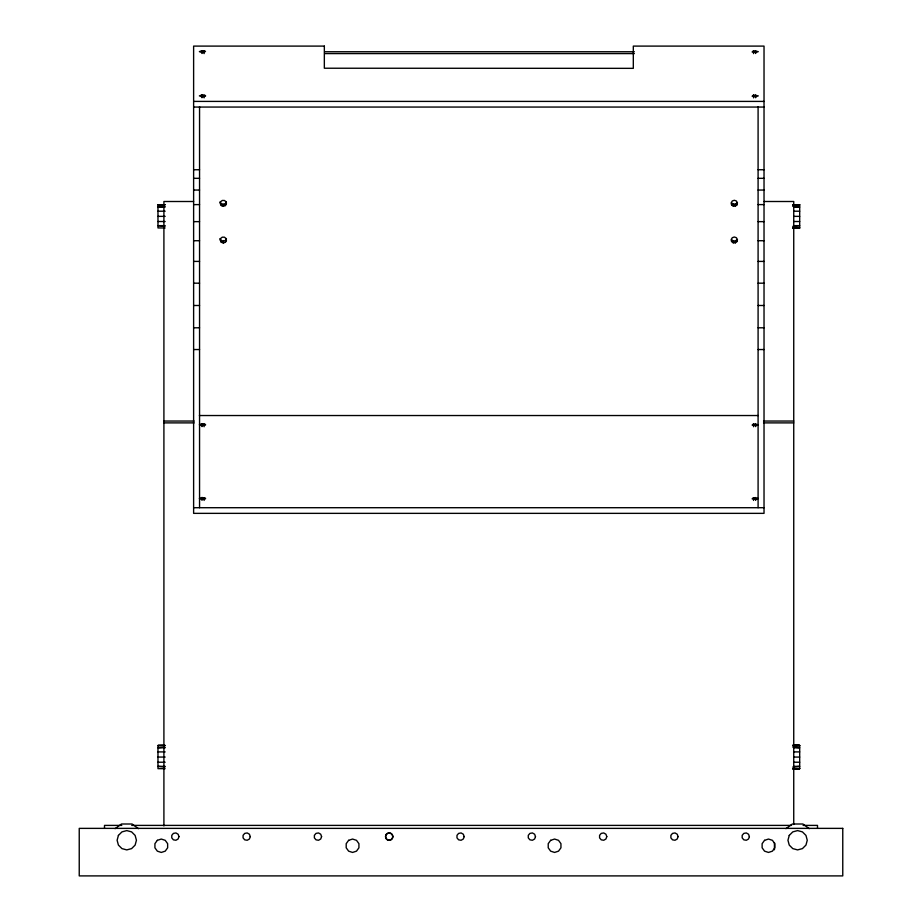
<?xml version="1.0" encoding="UTF-8"?>
<svg xmlns="http://www.w3.org/2000/svg" width="922" height="922" viewBox="0 0 922 922"><rect width="100%" height="100%" fill="white"/><g stroke="black" fill="none" stroke-linecap="round" stroke-linejoin="round"><path stroke-width="1.38" d="M220.231 203.797L220.6 201.78L222.248 200.466L224.403 200.466L226.051 201.78L226.432 203.797L225.348 205.571L223.331 206.274L221.303 205.571L220.231 201.953L221.303 205.571M220.231 240.515L220.6 238.498L222.248 237.185L224.403 237.185L226.051 238.498L226.432 240.515L225.348 242.29L223.331 242.993L221.303 242.29L220.231 238.671L221.303 242.29M737.047 204.776L737.427 202.759L736.344 200.984L734.327 200.281L732.298 200.984L731.227 202.759L731.595 204.776L733.244 206.09L735.399 206.09L737.047 204.776L737.047 202.932L735.399 204.246L733.244 204.246L731.595 202.932L731.595 204.776M737.047 241.495L737.427 239.478L736.344 237.703L734.327 237L732.298 237.703L731.227 239.478L731.595 241.495L733.244 242.809L735.399 242.809L737.047 241.495L737.047 239.651L735.399 240.965L733.244 240.965L731.595 239.651L731.595 241.495M225.348 205.571L226.432 201.953M225.348 242.29L226.432 238.671M115.089 828.659L121.497 824.003L132.053 824.003L138.461 828.659M785.924 828.659L792.321 824.003L802.878 824.003L809.286 828.659M753.551 50.779L752.156 51.966L755.671 52.589L758.264 51.632L753.551 50.779L753.551 53.614M753.551 95.035L752.156 96.211L755.671 96.833L758.264 95.876L753.551 95.035L753.551 97.859M753.551 423.901L752.156 425.077L755.671 425.71L758.264 424.742L753.551 423.901L753.551 426.725M753.551 497.638L752.156 498.825L755.671 499.447L758.264 498.491L753.551 497.638L753.551 500.462M221.303 203.727L223.331 204.43L225.348 203.727M221.303 240.446L223.331 241.149L225.348 240.446M201.987 50.664L199.383 51.632L201.987 52.589L204.108 52.473L205.491 51.298L201.987 50.664L201.987 53.488M201.987 94.908L199.383 95.876L201.987 96.833L205.491 96.211L205.491 95.542L201.987 94.908L201.987 97.744M201.987 423.786L199.383 424.742L201.987 425.71L205.491 425.077L205.491 424.408L201.987 423.786L201.987 426.609M201.987 497.523L199.383 498.491L201.987 499.447L205.491 498.825L205.491 498.157L201.987 497.523L201.987 500.346M164.9 206.344L157.973 207.07L165.165 207.07M792.747 226.374L799.685 225.648L793.923 225.648M164.9 747.051L157.973 747.777L165.165 747.777M792.747 767.081L799.685 766.355L793.923 766.355M792.897 228.057L799.685 227.941L799.685 204.776L792.897 204.661M792.897 768.764L799.685 768.648L799.685 745.483L792.897 745.368M792.805 228.034L799.685 227.941L792.747 227.907M792.805 768.741L799.685 768.648L792.747 768.602M792.747 204.811L799.685 204.776L792.805 204.684M792.747 745.518L799.685 745.483L792.805 745.391M165.107 204.742L157.973 204.776L157.973 227.941L165.107 227.976M793.969 227.976L799.685 227.941L792.689 227.918M165.107 745.449L157.973 745.483L157.973 768.648L165.107 768.683M793.969 768.671L799.685 768.648L792.689 768.625M792.689 204.799L799.685 204.776L793.969 204.742M792.689 745.506L799.685 745.483L793.969 745.449M324.694 51.747L634.394 51.747M324.694 53.591L634.394 53.591M193.62 101.408L764.027 101.408M193.62 107.056L764.027 107.056M193.62 169.74L199.555 169.74M758.091 169.74L764.027 169.74M193.62 178.326L199.555 178.326M758.091 178.326L764.027 178.326M193.62 190.047L199.555 190.047M758.091 190.047L764.027 190.047M193.62 201.503L163.909 201.503L163.909 825.939M764.027 201.503L793.738 201.503L793.738 824.499M193.62 204.603L199.555 204.603M221.96 204.534L225.049 204.477M732.598 204.477L736.92 204.477M758.091 204.603L764.027 204.603M732.056 204.684L736.378 204.684M732.829 204.903L735.917 204.834M793.923 207.07L799.685 207.07L792.747 206.344M157.973 211.207L165.165 211.207M793.923 211.207L799.685 211.207M157.973 216.359L165.165 216.359M793.923 216.359L799.685 216.359M157.973 221.511L165.165 221.511M793.923 221.511L799.685 221.511M193.62 221.637L199.555 221.637M758.091 221.637L764.027 221.637M165.165 225.648L157.973 225.648L164.9 226.374M193.62 240.723L199.555 240.723M758.091 240.723L764.027 240.723M193.62 261.41L199.555 261.41M758.091 261.41L764.027 261.41M193.62 283.181L199.555 283.181M758.091 283.181L764.027 283.181M193.62 305.493L199.555 305.493M758.091 305.493L764.027 305.493M193.62 327.794L199.555 327.794M758.091 327.794L764.027 327.794M193.62 349.542L199.555 349.542M758.091 349.542L764.027 349.542M199.383 415.534L758.276 415.534M163.909 421.043L194.104 421.043M763.543 421.043L793.738 421.043M163.909 422.887L194.104 422.887M763.543 422.887L793.738 422.887M193.62 507.711L764.027 507.711M793.923 747.777L799.685 747.777L792.747 747.051M157.973 751.903L165.165 751.903M793.923 751.903L799.685 751.903M157.973 757.066L165.165 757.066M793.923 757.066L799.685 757.066M157.973 762.217L165.165 762.217M793.923 762.217L799.685 762.217M165.165 766.355L157.973 766.355L164.9 767.081M121.773 825.397L104.497 825.397L104.497 828.267M131.742 825.397L791.583 825.397M803.108 825.397L817.503 825.397L817.503 828.267M774.434 842.627L774.434 849.761M758.091 106.641L758.091 507.711M755.671 50.664L755.671 53.488M755.671 94.908L755.671 97.744M755.671 423.786L755.671 426.609M755.671 497.523L755.671 500.346M735.399 204.246L735.399 206.09M735.399 240.965L735.399 242.809M733.244 204.246L733.244 206.09M733.244 240.965L733.244 242.809M223.331 204.43L223.331 206.274M223.331 241.149L223.331 242.993M204.108 50.779L204.108 53.614M204.108 95.035L204.108 97.859M204.108 423.901L204.108 426.725M204.108 497.638L204.108 500.462M199.555 106.641L199.555 507.711M118.408 835.424L117.117 840.253L118.408 845.082L121.946 848.609L126.775 849.9L131.604 848.609L135.131 845.082L136.433 840.253L135.131 835.424L131.604 831.886L126.775 830.595L121.946 831.886L118.408 835.424M789.244 835.424L787.953 840.253L789.244 845.082L792.77 848.609L797.599 849.9L802.428 848.609L805.966 845.082L807.257 840.253L805.966 835.424L802.428 831.886L797.599 830.595L792.77 831.886L789.244 835.424M178.983 836.611L178.107 838.997L175.906 840.265L173.405 839.827L171.78 837.879L171.78 835.332L173.405 833.396L175.906 832.946L178.107 834.226L178.983 836.611M250.277 836.611L249.413 838.997L247.211 840.265L244.71 839.827L243.074 837.879L243.074 835.332L244.71 833.396L247.211 832.946L249.413 834.226L250.277 836.611M321.582 836.611L320.718 838.997L318.516 840.265L316.016 839.827L314.379 837.879L314.379 835.332L316.016 833.396L318.516 832.946L320.718 834.226L321.582 836.611M386.33 834.226L385.454 836.611L386.33 838.997L388.531 840.265L391.032 839.827L392.657 837.879L392.657 835.332L391.032 833.396L388.531 832.946L386.33 834.226M392.887 836.611L392.011 838.997L389.822 840.265L387.309 839.827L385.684 837.879L385.684 835.332L387.309 833.396L389.822 832.946L392.011 834.226L392.887 836.611M464.192 836.611L463.317 838.997L461.115 840.265L458.614 839.827L456.989 837.879L456.989 835.332L458.614 833.396L461.115 832.946L463.317 834.226L464.192 836.611M535.486 836.611L534.622 838.997L532.42 840.265L529.92 839.827L528.283 837.879L528.283 835.332L529.92 833.396L532.42 832.946L534.622 834.226L535.486 836.611M606.791 836.611L605.927 838.997L603.726 840.265L601.225 839.827L599.588 837.879L599.588 835.332L601.225 833.396L603.726 832.946L605.927 834.226L606.791 836.611M678.096 836.611L677.221 838.997L675.019 840.265L672.518 839.827L670.893 837.879L670.893 835.332L672.518 833.396L675.019 832.946L677.221 834.226L678.096 836.611M749.39 836.611L748.526 838.997L746.324 840.265L743.824 839.827L742.187 837.879L742.187 835.332L743.824 833.396L746.324 832.946L748.526 834.226L749.39 836.611M157.351 840.322L154.919 843.676L154.919 847.802L157.351 851.156L161.281 852.435L165.211 851.156L167.643 847.802L167.643 843.676L165.211 840.322L161.281 839.055L157.351 840.322M348.631 840.322L346.199 843.676L346.199 847.802L348.631 851.156L352.561 852.435L356.491 851.156L358.923 847.802L358.923 843.676L356.491 840.322L352.561 839.055L348.631 840.322M550.653 840.322L548.221 843.676L548.221 847.802L550.653 851.156L554.583 852.435L558.513 851.156L560.945 847.802L560.945 843.676L558.513 840.322L554.583 839.055L550.653 840.322M764.557 840.322L762.125 843.676L762.125 847.802L764.557 851.156L768.487 852.435L772.417 851.156L774.849 847.802L774.849 843.676L772.417 840.322L768.487 839.055L764.557 840.322M164.75 204.661L157.973 204.776L164.842 204.684M164.75 745.368L157.973 745.483L164.842 745.391M324.337 46.1L193.62 46.1L193.62 513.358L764.027 513.358L764.027 46.1L633.31 46.1L633.31 68.343L324.337 68.228L324.337 46.1M842.766 828.371L79.234 828.371L79.234 875.9L842.766 875.9L842.766 828.371"/></g></svg>
